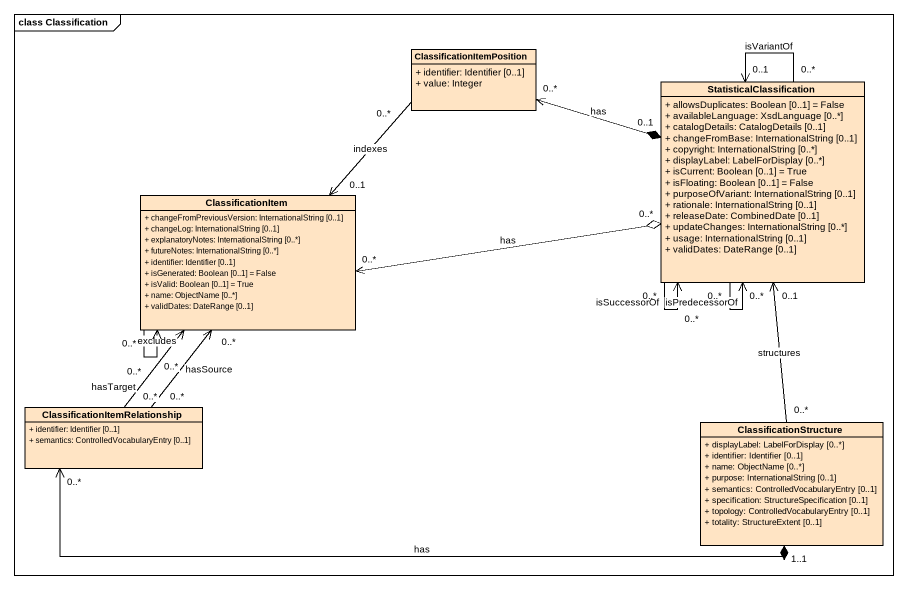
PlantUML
@startuml
mainframe class Classification
hide circle
hide empty members
skinparam classAttributeIconSize 0
class ClassificationItemPosition #FFE4C4 {
  + identifier: Identifier [0..1]
  + value: Integer
}
class StatisticalClassification #FFE4C4 {
  + allowsDuplicates: Boolean [0..1] = False
  + availableLanguage: XsdLanguage [0..*]
  + catalogDetails: CatalogDetails [0..1]
  + changeFromBase: InternationalString [0..1]
  + copyright: InternationalString [0..*]
  + displayLabel: LabelForDisplay [0..*]
  + isCurrent: Boolean [0..1] = True
  + isFloating: Boolean [0..1] = False
  + purposeOfVariant: InternationalString [0..1]
  + rationale: InternationalString [0..1]
  + releaseDate: CombinedDate [0..1]
  + updateChanges: InternationalString [0..*]
  + usage: InternationalString [0..1]
  + validDates: DateRange [0..1]
}
class ClassificationItem #FFE4C4 {
  + changeFromPreviousVersion: InternationalString [0..1]
  + changeLog: InternationalString [0..1]
  + explanatoryNotes: InternationalString [0..*]
  + futureNotes: InternationalString [0..*]
  + identifier: Identifier [0..1]
  + isGenerated: Boolean [0..1] = False
  + isValid: Boolean [0..1] = True
  + name: ObjectName [0..*]
  + validDates: DateRange [0..1]
}
class "ClassificationItemRelationship" as ClassificationItemRelationsh #FFE4C4 {
  + identifier: Identifier [0..1]
  + semantics: ControlledVocabularyEntry [0..1]
}
class ClassificationStructure #FFE4C4 {
  + displayLabel: LabelForDisplay [0..*]
  + identifier: Identifier [0..1]
  + name: ObjectName [0..*]
  + purpose: InternationalString [0..1]
  + semantics: ControlledVocabularyEntry [0..1]
  + specification: StructureSpecification [0..1]
  + topology: ControlledVocabularyEntry [0..1]
  + totality: StructureExtent [0..1]
}
ClassificationItemPosition "0..*" <-right-* "0..1" StatisticalClassification : has
ClassificationItemPosition "0..*" --> "0..1" ClassificationItem : indexes
StatisticalClassification "0..*" --> "0..*" StatisticalClassification : isPredecessorOf
StatisticalClassification "0..*" --> "0..*" StatisticalClassification : isSuccessorOf
StatisticalClassification "0..*" --> "0..1" StatisticalClassification : isVariantOf
ClassificationItem "0..*" <-right-o "0..*" StatisticalClassification : has
ClassificationItem "0..*" --> "0..*" ClassificationItem : excludes
ClassificationItemRelationsh "0..*" -up-> "0..*" ClassificationItem : hasTarget
ClassificationItemRelationsh "0..*" -up-> "0..*" ClassificationItem : hasSource
ClassificationItemRelationsh "0..*" <-right-* "1..1" ClassificationStructure : has
ClassificationStructure "0..*" -up-> "0..1" StatisticalClassification : structures
@enduml
